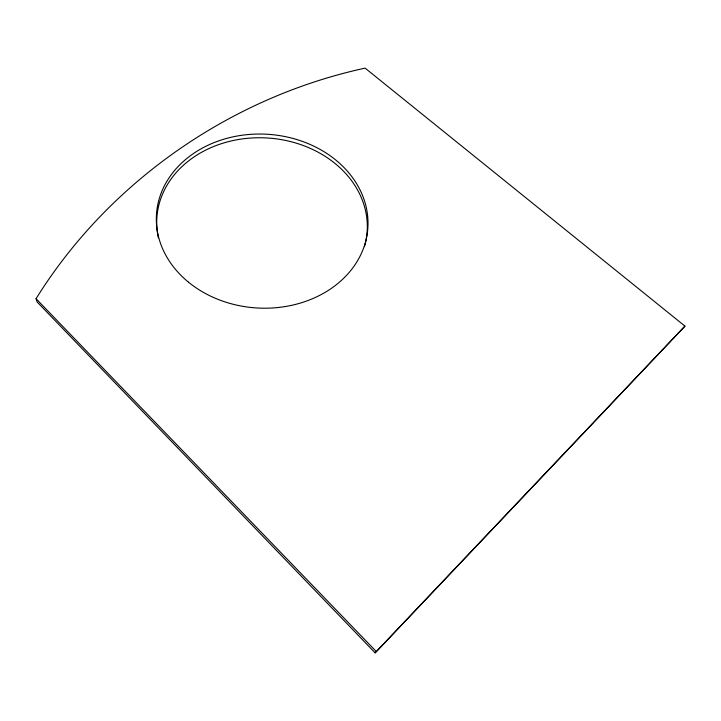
<?xml version="1.0" encoding="UTF-8"?>
<svg xmlns="http://www.w3.org/2000/svg" width="721" height="721" viewBox="0 0 721 721"><rect width="100%" height="100%" fill="white"/><g stroke="black" fill="none" stroke-linecap="round" stroke-linejoin="round"><path stroke-width="1.08" d="M375.145 652.865L684.95 326.117L365.123 68.134C230.648 97.254 108.853 181.746 36.05 298.692L37.141 301.973L375.145 652.865L684.95 326.117M36.05 298.692L376.047 651.306M158.359 237.84A105.365 86.745 3.5 0 1 264.977 137.864A105.365 86.745 3.5 0 1 364.465 246.663M188.541 282.217A105.915 87.016 3.5 0 0 364.826 244.356A105.915 87.016 3.5 0 0 233.09 136.828A105.915 87.016 3.5 0 0 188.541 282.217"/></g></svg>
